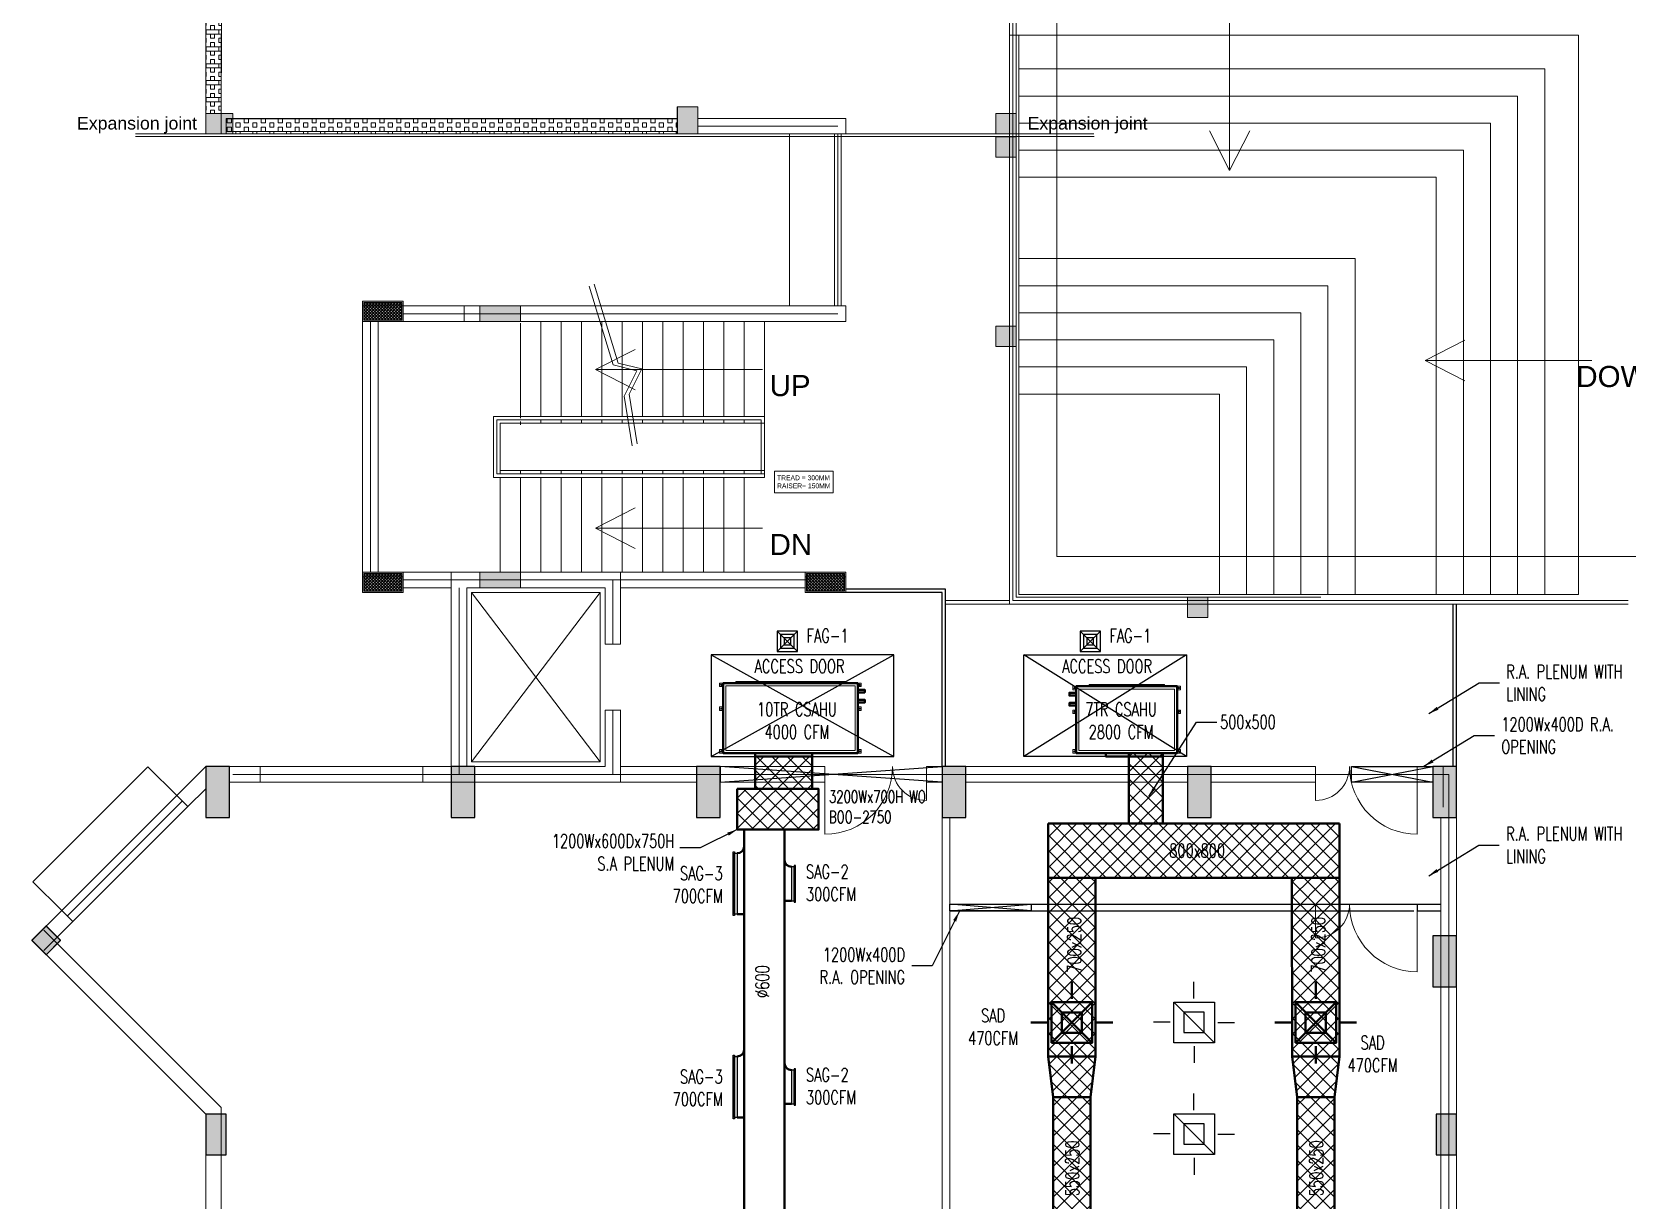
# Model space of a CAD drawing. Header units: millimetres. Extents: x -73373 to 66860, y 1067 to 86496.
# Drawn here: x -67885 to -44344, y 15842 to 33089 of the extents above; entities that cross this region are included whole.
import ezdxf
from ezdxf.enums import TextEntityAlignment as Align

# ---------------------------------------------------------------- set-up
doc = ezdxf.new("R2010")
doc.units = ezdxf.units.MM
doc.header["$LTSCALE"] = 500
for name, pattern in [('1', [0]), ('DASHED', [19.05, 12.7, -6.35]), ('HIDDEN', [9.525, 6.35, -3.175]), ('HIDDEN2', [4.7625, 3.175, -1.5875])]:
    doc.linetypes.add(name, pattern=pattern)
doc.layers.get('0').update_dxf_attribs({"lineweight": 18})
for name, color, linetype, lineweight, true_color in [('101.VL-AC-SA', 7, 'Continuous', 40, 0x7f9fff), ('102.VL-AC-SA_TXT', 7, 'Continuous', 20, 0x0099cc), ('601.VL-MEP-EQPT', 5, 'Continuous', 40, 0x0000ff), ('702.VL-RCP-AP', 1, 'Continuous', 25, 0xff0000), ('704.VL-RCP-RAT', 7, 'Continuous', 25, 0x0066cc), ('705.VL-RCP-SAT', 7, 'HIDDEN2', 25, 0x7fbfff), ('801.VL-BW-ACOSTIC', 7, 'Continuous', 13, 0x992600), ('COLUMN', 7, 'Continuous', 13, 0x848484), ('ESElevation', 7, 'Continuous', 13, 0x848484), ('FURNIT', 7, 'Continuous', 13, 0x848484), ('New structures', 3, 'Continuous', 25, 0x00ff00), ('STRUCTURES', 7, 'Continuous', 13, 0x848484), ('wall', 7, 'Continuous', 13, 0x848484), ('window', 7, 'Continuous', 13, 0x848484), ('window 2', 7, '1', 13, 0x848484)]:
    doc.layers.add(name, color=color, linetype=linetype, lineweight=lineweight, true_color=true_color)
doc.layers.add('cvl', color=7, linetype='Continuous')
doc.styles.add('QCADDimTextStyle', font='txt')
doc.styles.add('textstyle133', font='romans', dxfattribs={"width": 0.7})
doc.styles.add('textstyle134', font='RomanS', dxfattribs={"width": 0.7})
doc.styles.add('textstyle135', font='RomanS', dxfattribs={"width": 0.7})
doc.styles.add('textstyle137', font='RomanS', dxfattribs={"width": 0.7})
doc.styles.add('textstyle138', font='RomanS', dxfattribs={"width": 0.7})
doc.styles.add('textstyle140', font='RomanS', dxfattribs={"width": 0.7})
doc.styles.add('textstyle141', font='RomanS', dxfattribs={"width": 0.7})
doc.styles.add('textstyle142', font='romans', dxfattribs={"width": 0.7})
doc.styles.add('textstyle143', font='romans', dxfattribs={"width": 0.7})
doc.styles.add('textstyle146', font='RomanS', dxfattribs={"width": 0.7})
doc.styles.add('textstyle151', font='RomanS', dxfattribs={"width": 0.7})
doc.styles.add('textstyle152', font='romans', dxfattribs={"width": 0.7})
doc.styles.add('textstyle153', font='romans', dxfattribs={"width": 0.7})
doc.styles.add('textstyle176', font='')
doc.styles.add('textstyle203', font='')
doc.styles.add('textstyle204', font='')
doc.styles.add('textstyle210', font='')
doc.styles.add('textstyle211', font='')
doc.styles.add('textstyle213', font='')
doc.styles.add('textstyle248', font='romans', dxfattribs={"width": 0.7})
doc.styles.add('textstyle249', font='romans', dxfattribs={"width": 0.7})
doc.styles.add('textstyle250', font='romans', dxfattribs={"width": 0.7})
doc.styles.add('textstyle251', font='romans', dxfattribs={"width": 0.7})
doc.styles.add('textstyle252', font='romans', dxfattribs={"width": 0.7})
doc.styles.add('textstyle253', font='romans', dxfattribs={"width": 0.7})
doc.styles.add('textstyle292', font='romans', dxfattribs={"width": 0.7})
doc.styles.add('textstyle293', font='RomanS', dxfattribs={"width": 0.7})
doc.styles.add('textstyle294', font='RomanS', dxfattribs={"width": 0.7})
doc.styles.add('textstyle295', font='RomanS', dxfattribs={"width": 0.7})
doc.styles.add('textstyle296', font='RomanS', dxfattribs={"width": 0.7})
doc.styles.add('textstyle308', font='romans', dxfattribs={"width": 0.7})
doc.styles.get('textstyle176').set_extended_font_data('Swis721 BT')
doc.styles.get('textstyle203').set_extended_font_data('Swis721 BT')
doc.styles.get('textstyle204').set_extended_font_data('Swis721 BT')
doc.styles.get('textstyle210').set_extended_font_data('Swis721 BT')
doc.styles.get('textstyle211').set_extended_font_data('Swis721 BT')
doc.styles.get('textstyle213').set_extended_font_data('Swis721 BT')
doc.dimstyles.new('QCADDimStyle', dxfattribs={"dimtxt": 200, "dimasz": 150, "dimexe": 50, "dimexo": 150, "dimgap": 40, "dimtad": 1, "dimtoh": 1, "dimdec": 4, "dimzin": 0, "dimdsep": 46, "dimtxsty": 'QCADDimTextStyle', "dimcen": 0.09, "dimadec": 0, "dimazin": 0, "dimtfac": 1, "dimtdec": 4, "dimtofl": 0, "dimtmove": 0, "dimatfit": 3, "dimfxl": 1, "dimtolj": 1, "dimtzin": 0, "dimarcsym": 0})

# ---------------------------------------------------------------- blocks, each defined once
blk = doc.blocks.new('A$C0D7B1491')
at = {"layer": 'wall', "linetype": 'Continuous'}
blk.add_hatch(color=256, dxfattribs=at).paths.add_polyline_path([(300, 600), (0, 600), (0, 0), (300, 0)], flags=0)
at = {"linetype": 'Continuous'}
blk.add_lwpolyline([(300, 600), (300, 0), (0, 0), (0, 600), (300, 600)], dxfattribs=at)
at = {"layer": 'COLUMN', "linetype": 'Continuous', "lineweight": 25}
blk.add_lwpolyline([(300, 600), (0, 600), (0, 0), (300, 0)], close=True, dxfattribs=at)
at = {"layer": 'COLUMN', "linetype": 'Continuous', "lineweight": 20}
blk.add_lwpolyline([(300, 600), (0, 600), (0, 0), (300, 0)], close=True, dxfattribs=at)
blk = doc.blocks.new('A$C40F33A93')
at = {"linetype": 'Continuous', "true_color": 0x359cb1}
blk.add_hatch(color=135, dxfattribs=at).paths.add_polyline_path([(0, 300), (300, 300), (300, 0), (0, 0)], flags=0)
at = {"color": 135, "linetype": 'Continuous', "true_color": 0x359cb1}
blk.add_lwpolyline([(0, 300), (300, 300), (300, 0), (0, 0)], close=True, dxfattribs=at)
at = {"layer": 'COLUMN', "color": 135, "linetype": 'Continuous', "true_color": 0x359cb1}
blk.add_lwpolyline([(300, 0), (0, 0), (0, 300), (300, 300)], close=True, dxfattribs=at)
at = {"layer": 'wall', "color": 135, "linetype": 'Continuous', "true_color": 0x359cb1}
blk.add_line((40, 0), (100, 0), dxfattribs=at)
blk.add_line((40, 0), (100, 0), dxfattribs=at)
blk = doc.blocks.new('SAD12')
for p, q in [((150, 150), (-150, -150)), ((-150, 150), (150, -150))]:
    blk.add_line(p, q)
blk.add_lwpolyline([(-150, -150), (150, -150), (150, 150), (-150, 150)], close=True)
at = {"color": 5, "true_color": 0x0000ff}
for points in [[(-100, -100), (100, -100), (100, 100), (-100, 100)], [(-50, -50), (50, -50), (50, 50), (-50, 50)]]:
    blk.add_lwpolyline(points, close=True, dxfattribs=at)
blk = doc.blocks.new('7TR AHU')
at = {"lineweight": 9}
for points in [[(0, 0), (0, -50), (-50, -50), (-50, 0)], [(1491, 0), (1491, -50), (1541, -50), (1541, 0)], [(0, -350), (0, -400), (-50, -400), (-50, -350)], [(1491, -350), (1491, -400), (1541, -400), (1541, -350)], [(0, -935), (0, -985), (-50, -985), (-50, -935)], [(1491, -935), (1491, -985), (1541, -985), (1541, -935)]]:
    blk.add_lwpolyline(points, close=True, dxfattribs=at)
for points in [[(0, 0), (0, -985), (1491, -985), (1491, 0)], [(0, -96), (0, -136), (-100, -136), (-100, -96)], [(0, -244), (0, -284), (-100, -284), (-100, -244)], [(1276, -985), (1276, -1035), (436, -1035), (436, -985)]]:
    blk.add_lwpolyline(points, close=True)
at = {"color": 253, "lineweight": 5, "true_color": 0xadadad}
blk.add_lwpolyline([(190, 25), (190, 0), (1301, 0), (1301, 25)], close=True, dxfattribs=at)
at = {"lineweight": 5}
blk.add_lwpolyline([(40, -40), (40, -945), (1451, -945), (1451, -40)], close=True, dxfattribs=at)
at = {"lineweight": 9}
for centre in [(-25, -25), (1516, -25), (-25, -375), (1516, -375), (-25, -960), (1516, -960)]:
    blk.add_circle(centre, 9.49, dxfattribs=at)
blk = doc.blocks.new('A$C7364536D')
at = {"linetype": 'Continuous'}
blk.add_hatch(color=256, dxfattribs=at).paths.add_polyline_path([(750, 0), (750, 350), (0, 350), (0, 0)], flags=0)
at = {"layer": 'COLUMN', "linetype": 'Continuous', "lineweight": 25}
blk.add_lwpolyline([(750, 0), (750, 350), (0, 350), (0, 0)], close=True, dxfattribs=at)
blk = doc.blocks.new('A$C5C7C5DD7')
at = {"layer": 'COLUMN', "linetype": 'Continuous'}
blk.add_hatch(color=256, dxfattribs=at).paths.add_polyline_path([(0, 301), (400, 301), (400, 0), (0, 0)], flags=0)
for p, q in [((400, 300), (0, 301)), ((0, 301), (0, 0)), ((400, 300), (0, 300)), ((400, 300), (0, 300)), ((0, 300), (400, 300)), ((400, 0), (400, 300)), ((0, 0), (400, 0)), ((0, 0), (400, 0)), ((400, 0), (0, 0)), ((0, 0), (400, 0))]:
    blk.add_line(p, q, dxfattribs=at)
blk.add_lwpolyline([(0, 301), (400, 301), (400, 0), (0, 0)], close=True, dxfattribs=at)
at = {"layer": 'wall', "linetype": 'Continuous'}
blk.add_line((0, 0), (400, 0), dxfattribs=at)
blk = doc.blocks.new('10TR AHU')
at = {"lineweight": 9}
for points in [[(0, -50), (0, 0), (-50, 0), (-50, -50)], [(1991, -50), (1991, 0), (2041, 0), (2041, -50)], [(0, -680), (0, -630), (-50, -630), (-50, -680)], [(1991, -680), (1991, -630), (2041, -630), (2041, -680)], [(0, -1030), (0, -980), (-50, -980), (-50, -1030)], [(1991, -1030), (1991, -980), (2041, -980), (2041, -1030)]]:
    blk.add_lwpolyline(points, close=True, dxfattribs=at)
for points in [[(1991, -1030), (1991, 0), (0, 0), (0, -1030)], [(475, 0), (475, 50), (1315, 50), (1315, 0)], [(1991, -786), (1991, -746), (2091, -746), (2091, -786)], [(1991, -934), (1991, -894), (2091, -894), (2091, -934)]]:
    blk.add_lwpolyline(points, close=True)
at = {"lineweight": 5}
blk.add_lwpolyline([(1951, -990), (1951, -40), (40, -40), (40, -990)], close=True, dxfattribs=at)
at = {"color": 253, "lineweight": 5, "true_color": 0xadadad}
blk.add_lwpolyline([(1801, -1055), (1801, -1030), (190, -1030), (190, -1055)], close=True, dxfattribs=at)
at = {"lineweight": 9}
for centre in [(-25, -25), (2016, -25), (-25, -655), (2016, -655), (-25, -1005), (2016, -1005)]:
    blk.add_circle(centre, 9.49, dxfattribs=at)
blk = doc.blocks.new('DIFFUSER SUPPLY')
at = {"layer": '101.VL-AC-SA', "ltscale": 0.1}
for p, q in [((0.3, 0.3), (-0.3, -0.3)), ((-0.3, 0.3), (0.3, -0.3))]:
    blk.add_line(p, q, dxfattribs=at)
at = {"layer": '101.VL-AC-SA'}
for p, q in [((0.15, 0.15), (-0.15, 0.15)), ((-0.15, 0.15), (-0.15, -0.15)), ((0.15, -0.15), (0.15, 0.15)), ((-0.15, -0.15), (0.15, -0.15))]:
    blk.add_line(p, q, dxfattribs=at)
at = {"layer": '101.VL-AC-SA', "ltscale": 0.1}
blk.add_lwpolyline([(-0.3, -0.3), (-0.3, 0.3), (0.3, 0.3), (0.3, -0.3)], close=True, dxfattribs=at)
at = {"layer": '101.VL-AC-SA', "has_arrowhead": 0}
for points in [[(0, 0.603), (0, 0.349)], [(0.603, 0), (0.349, 0)], [(-0.603, 0), (-0.349, 0)], [(0, -0.603), (0, -0.349)]]:
    blk.add_leader(points, dimstyle='QCADDimStyle', dxfattribs=at)
blk = doc.blocks.new('DIFFUSER RETURN')
at = {"layer": '702.VL-RCP-AP'}
for p, q in [((-0.3, 0.3), (0.3, -0.3)), ((0.15, 0.15), (-0.15, 0.15)), ((-0.15, 0.15), (-0.15, -0.15)), ((0.15, -0.15), (0.15, 0.15)), ((-0.15, -0.15), (0.15, -0.15))]:
    blk.add_line(p, q, dxfattribs=at)
at = {"layer": '702.VL-RCP-AP', "ltscale": 0.1}
blk.add_lwpolyline([(-0.3, -0.3), (-0.3, 0.3), (0.3, 0.3), (0.3, -0.3)], close=True, dxfattribs=at)
at = {"layer": '702.VL-RCP-AP', "has_arrowhead": 0}
for points in [[(-0.003, 0.352), (-0.003, 0.6)], [(-0.352, 0.003), (-0.6, 0.003)], [(0.352, -0.003), (0.6, -0.003)], [(0.003, -0.352), (0.003, -0.6)]]:
    blk.add_leader(points, dimstyle='QCADDimStyle', dxfattribs=at)

msp = doc.modelspace()

# ---------------------------------------------------------------- hatches: boundary and pattern name
at = {"layer": '801.VL-BW-ACOSTIC'}
h = msp.add_hatch(dxfattribs=at)
h.set_pattern_fill('ANSI37', color=256, scale=50, style=0, pattern_type=0)
h.paths.add_polyline_path([(-57211, 22392), (-56371, 22392), (-56371, 21912), (-57211, 21912)], flags=0)
h.paths.add_polyline_path([(-57476, 21912), (-56276, 21912), (-56276, 21312), (-57476, 21312)], flags=0)
h = msp.add_hatch(dxfattribs=at)
h.set_pattern_fill('ANSI37', color=256, scale=50, style=0, pattern_type=0)
h.paths.add_polyline_path([(-51697, 22442), (-51697, 21400), (-51197, 21400), (-51197, 22442)], flags=0)
h = msp.add_hatch(dxfattribs=at)
h.set_pattern_fill('ANSI37', color=256, scale=50, style=0, pattern_type=0)
h.paths.add_polyline_path([(-52889, 21400), (-52889, 20600), (-48589, 20600), (-48589, 21400)], flags=0)
h = msp.add_hatch(dxfattribs=at)
h.set_pattern_fill('ANSI37', color=256, scale=50, style=0, pattern_type=0)
h.paths.add_polyline_path([(-52887, 17962), (-52889, 20600), (-52189, 20600), (-52188, 17962), (-52262, 17362), (-52812, 17362)], flags=0)
h = msp.add_hatch(dxfattribs=at)
h.set_pattern_fill('ANSI37', color=256, scale=50, style=0, pattern_type=0)
h.paths.add_polyline_path([(-49288, 17962), (-49289, 20600), (-48589, 20600), (-48588, 17962), (-48662, 17362), (-49212, 17362)], flags=0)
h = msp.add_hatch(dxfattribs=at)
h.set_pattern_fill('ANSI37', color=256, scale=50, style=0, pattern_type=0)
h.paths.add_polyline_path([(-52709, 11362), (-52359, 11362), (-52361, 13862), (-52261, 14662), (-52262, 17362), (-52812, 17362), (-52811, 14662), (-52711, 13862)], flags=0)
h = msp.add_hatch(dxfattribs=at)
h.set_pattern_fill('ANSI37', color=256, scale=50, style=0, pattern_type=0)
h.paths.add_polyline_path([(-49110, 11362), (-48760, 11362), (-48761, 13862), (-48661, 14662), (-48662, 17362), (-49212, 17362), (-49211, 14662), (-49111, 13862)], flags=0)
at = {"layer": 'ESElevation', "linetype": 'Continuous', "lineweight": 13}
msp.add_hatch(color=256, dxfattribs=at).paths.add_polyline_path([(-67885, 19677), (-67673, 19889), (-67461, 19677), (-67673, 19464)], flags=0)
at = {"layer": 'STRUCTURES', "linetype": 'Continuous', "lineweight": 13}
for points in [[(-63005, 29112), (-63005, 28812), (-62405, 28812), (-62405, 29112)], [(-61275, 29042), (-61275, 28812), (-60675, 28812), (-60675, 29042)], [(-63005, 25112), (-63005, 24812), (-62405, 24812), (-62405, 25112)], [(-61275, 25112), (-61275, 24882), (-60675, 24882), (-60675, 25112)], [(-56475, 25112), (-56475, 24812), (-55875, 24812), (-55875, 25112)]]:
    msp.add_hatch(color=256, dxfattribs=at).paths.add_polyline_path(points, flags=0)
h = msp.add_hatch(dxfattribs=at)
h.set_pattern_fill('ANSI37', color=256, scale=250, angle=180, style=0, pattern_type=0)
h.set_pattern_definition([(225, (1352073.878, -354313.046), (22.0970869, -22.0970869), []), (315, (1352073.878, -354313.046), (22.0970869, 22.0970869), [])])
h.paths.add_polyline_path([(-62985, 29092), (-62985, 28832), (-62425, 28832), (-62425, 29092)], flags=0)
h = msp.add_hatch(dxfattribs=at)
h.set_pattern_fill('ANSI37', color=256, scale=250, angle=180, style=0, pattern_type=0)
h.set_pattern_definition([(225, (1352073.878, -358313.042), (22.0970869, -22.0970869), []), (315, (1352073.878, -358313.042), (22.0970869, 22.0970869), [])])
h.paths.add_polyline_path([(-62985, 25092), (-62985, 24832), (-62425, 24832), (-62425, 25092)], flags=0)
h = msp.add_hatch(dxfattribs=at)
h.set_pattern_fill('ANSI37', color=256, scale=250, angle=180, style=0, pattern_type=0)
h.set_pattern_definition([(225, (1358603.876, -358313.042), (22.0970869, -22.0970869), []), (315, (1358603.876, -358313.042), (22.0970869, 22.0970869), [])])
h.paths.add_polyline_path([(-56455, 25092), (-56455, 24832), (-55895, 24832), (-55895, 25092)], flags=0)
h = msp.add_hatch(dxfattribs=at)
h.set_pattern_fill('ANSI37', color=256, scale=250, angle=180, style=0, pattern_type=0)
h.set_pattern_definition([(225, (1358603.878, -358313.042), (22.0970869, -22.0970869), []), (315, (1358603.878, -358313.042), (22.0970869, 22.0970869), [])])
h.paths.add_polyline_path([(-56455, 25092), (-56455, 24832), (-55895, 24832), (-55895, 25092)], flags=0)
at = {"layer": 'window', "linetype": 'Continuous', "lineweight": 13}
h = msp.add_hatch(dxfattribs=at)
h.set_pattern_fill('BOX', color=256, scale=250, angle=270, style=0, pattern_type=0)
h.set_pattern_definition([(360, (-1428751.25, 594118.6), (1e-13, 250), []), (360, (-1428751.25, 594056.1), (1e-13, 250), []), (270, (-1428751.25, 594118.6), (250, -5e-14), [-62.5, 62.5]), (270, (-1428688.75, 594118.6), (250, -5e-14), [-62.5, 62.5]), (270, (-1428626.25, 594118.6), (250, -5e-14), [62.5, -62.5]), (270, (-1428563.75, 594118.6), (250, -5e-14), [62.5, -62.5]), (360, (-1428751.25, 593993.6), (1e-13, 250), [62.5, -62.5]), (360, (-1428751.25, 593931.1), (1e-13, 250), [62.5, -62.5])])
h.paths.add_polyline_path([(-65320, 33382), (-65090, 33382), (-65090, 31882), (-65320, 31882)], flags=0)
h.paths.add_polyline_path([(-65020, 31582), (-58360, 31582), (-58360, 31812), (-65020, 31812)], flags=0)
at = {"layer": 'window', "lineweight": 13}
for points in [[(-53360, 31882), (-53660, 31882), (-53660, 31582), (-53360, 31582)], [(-53360, 31541), (-53660, 31541), (-53660, 31241), (-53360, 31241)], [(-53360, 28742), (-53660, 28742), (-53660, 28442), (-53360, 28442)], [(-50532, 24742), (-50832, 24742), (-50832, 24442), (-50532, 24442)], [(-67673, 19889), (-67885, 19677), (-67673, 19465), (-67461, 19677)]]:
    msp.add_hatch(color=256, dxfattribs=at).paths.add_polyline_path(points, flags=0)

# ---------------------------------------------------------------- linework, layer by layer
at = {"lineweight": 13}
msp.add_line((-55875, 31812), (-55875, 31582), dxfattribs=at)
at = {"linetype": 'Continuous', "lineweight": 13}
for p, q in [((-56184, 22242), (-56184, 21242)), ((-54684, 22242), (-54684, 21742)), ((-48940, 22242), (-48940, 21742)), ((-47440, 22242), (-47440, 21242))]:
    msp.add_line(p, q, dxfattribs=at)
for centre, radius, start, end in [((-56184, 22242), 1000, 270, 0), ((-54684, 22242), 500, 180, 270), ((-48940, 22242), 500, 270, 0), ((-47440, 22242), 1000, 180, 270)]:
    msp.add_arc(centre, radius, start, end, dxfattribs=at)
at = {"layer": '101.VL-AC-SA'}
for p, q in [((-57211, 21912), (-57211, 22392)), ((-56371, 21912), (-56371, 22392)), ((-51697, 22442), (-51697, 21400)), ((-51697, 22442), (-51197, 22442)), ((-51197, 22442), (-51197, 21400)), ((-57376, 21312), (-57376, 10862)), ((-56776, 21312), (-56776, 10862)), ((-52889, 21400), (-48589, 21400)), ((-52889, 21400), (-52889, 20600)), ((-51697, 21400), (-51197, 21400)), ((-48589, 21400), (-48589, 20600)), ((-52887, 17962), (-52889, 20600)), ((-52889, 20600), (-48589, 20600)), ((-52889, 20600), (-52189, 20600)), ((-52188, 17962), (-52189, 20600)), ((-49288, 17962), (-49289, 20600)), ((-49289, 20600), (-48589, 20600)), ((-48588, 17962), (-48589, 20600)), ((-56676, 20262), (-56776, 20262)), ((-57476, 20062), (-57376, 20062)), ((-52888, 17962), (-52188, 17962)), ((-52887, 17962), (-52812, 17362)), ((-52188, 17962), (-52262, 17362)), ((-49288, 17962), (-48588, 17962)), ((-49288, 17962), (-49212, 17362)), ((-48588, 17962), (-48662, 17362)), ((-56676, 17262), (-56776, 17262)), ((-52812, 17362), (-52262, 17362)), ((-52811, 14662), (-52812, 17362)), ((-52261, 14662), (-52262, 17362)), ((-49212, 17362), (-48662, 17362)), ((-49211, 14662), (-49212, 17362)), ((-48661, 14662), (-48662, 17362)), ((-57476, 17062), (-57376, 17062))]:
    msp.add_line(p, q, dxfattribs=at)
msp.add_lwpolyline([(-57476, 21912), (-56276, 21912), (-56276, 21312), (-57476, 21312)], close=True, dxfattribs=at)
for centre, start, end in [((-57476, 21062), 270, 0), ((-56676, 20862), 180, 270), ((-57476, 18062), 270, 0), ((-56676, 17862), 180, 270)]:
    msp.add_arc(centre, 100, start, end, dxfattribs=at)
at = {"layer": '702.VL-RCP-AP'}
for p, q in [((-54404, 24642), (-54404, 24642)), ((-57863, 22392), (-55163, 23892)), ((-57863, 23892), (-55163, 22392)), ((-50845, 22392), (-53245, 23892)), ((-50845, 23892), (-53245, 22392)), ((-48410, 22012), (-48410, 22242)), ((-48410, 22242), (-47210, 22242)), ((-48410, 22242), (-47210, 22012)), ((-48410, 22012), (-47210, 22242)), ((-47210, 22242), (-47210, 22012)), ((-47210, 22242), (-47210, 22012)), ((-47210, 22012), (-48410, 22012)), ((-54338, 20212), (-53138, 20212)), ((-54338, 20112), (-54338, 20212)), ((-54338, 20112), (-53138, 20212)), ((-53138, 20112), (-54338, 20212)), ((-53138, 20112), (-54338, 20112)), ((-53138, 20212), (-53138, 20112))]:
    msp.add_line(p, q, dxfattribs=at)
for points in [[(-57863, 22392), (-55163, 22392), (-55163, 23892), (-57863, 23892)], [(-50845, 22392), (-53245, 22392), (-53245, 23892), (-50845, 23892)]]:
    msp.add_lwpolyline(points, close=True, dxfattribs=at)
at = {"layer": '705.VL-RCP-SAT'}
for points in [[(-57516, 20042), (-57536, 20042), (-57536, 20982), (-57516, 20982)], [(-57476, 20062), (-57516, 20062), (-57516, 20962), (-57476, 20962)], [(-56676, 20262), (-56636, 20262), (-56636, 20762), (-56676, 20762)], [(-56636, 20242), (-56616, 20242), (-56616, 20782), (-56636, 20782)], [(-57516, 17042), (-57536, 17042), (-57536, 17982), (-57516, 17982)], [(-57476, 17062), (-57516, 17062), (-57516, 17962), (-57476, 17962)], [(-56676, 17262), (-56636, 17262), (-56636, 17762), (-56676, 17762)], [(-56636, 17242), (-56616, 17242), (-56616, 17782), (-56636, 17782)]]:
    msp.add_lwpolyline(points, close=True, dxfattribs=at)
at = {"layer": 'cvl'}
for points in [[(-54404, 22242), (-54404, 24862), (-55875, 24862)], [(-54454, 22242), (-54454, 24812), (-55875, 24812)]]:
    msp.add_lwpolyline(points, dxfattribs=at)
at = {"layer": 'cvl', "linetype": 'DASHED'}
msp.add_lwpolyline([(-57726, 22242), (-57726, 22012), (-54454, 22242), (-54454, 22012)], close=True, dxfattribs=at)
at = {"layer": 'FURNIT', "linetype": 'Continuous', "lineweight": 13}
msp.add_line((-61505, 28812), (-61505, 29042), dxfattribs=at)
msp.add_lwpolyline([(-53318, 33041), (-53318, 24782), (-45059, 24782)], dxfattribs=at)
at = {"layer": 'New structures'}
for p, q in [((-46910, 22242), (-46910, 24641)), ((-46860, 22242), (-46860, 24641)), ((-54338, 20212), (-47440, 20212)), ((-54338, 20112), (-47490, 20112)), ((-47440, 20212), (-47440, 20112)), ((-47440, 20212), (-47090, 20212)), ((-47440, 20112), (-47090, 20112))]:
    msp.add_line(p, q, dxfattribs=at)
at = {"layer": 'New structures', "linetype": 'Continuous', "lineweight": 13}
for p, q in [((-48940, 20212), (-48940, 19712)), ((-47440, 20212), (-47440, 19212))]:
    msp.add_line(p, q, dxfattribs=at)
for centre, radius, start, end in [((-48940, 20212), 500, 270, 0), ((-47440, 20212), 1000, 180, 270)]:
    msp.add_arc(centre, radius, start, end, dxfattribs=at)
at = {"layer": 'STRUCTURES', "linetype": 'Continuous', "lineweight": 13}
for p, q in [((-66355, 31582), (-52211, 31582)), ((-66355, 31542), (-52208, 31542))]:
    msp.add_line(p, q, dxfattribs=at)
for points in [[(-63005, 29112), (-62405, 29112), (-62405, 28812), (-63005, 28812), (-63005, 29112)], [(-63005, 29042), (-62405, 29042), (-62405, 28812), (-63005, 28812), (-63005, 29042)], [(-61275, 29042), (-60675, 29042), (-60675, 28812), (-61275, 28812), (-61275, 29042)], [(-63005, 25112), (-62405, 25112), (-62405, 24812), (-63005, 24812), (-63005, 25112)], [(-63005, 25042), (-62405, 25042), (-62405, 24812), (-63005, 24812), (-63005, 25042)], [(-61275, 25112), (-60675, 25112), (-60675, 24882), (-61275, 24882), (-61275, 25112)], [(-56475, 25112), (-55875, 25112), (-55875, 24812), (-56475, 24812), (-56475, 25112)], [(-56475, 25112), (-55875, 25112), (-55875, 24812), (-56475, 24812), (-56475, 25112)], [(-56475, 25042), (-55875, 25042), (-55875, 24812), (-56475, 24812), (-56475, 25042)]]:
    msp.add_lwpolyline(points, dxfattribs=at)
for points in [[(-63005, 29112), (-63005, 28812), (-62405, 28812), (-62405, 29112)], [(-63005, 29112), (-63005, 28812), (-62405, 28812), (-62405, 29112)], [(-62985, 29092), (-62985, 28832), (-62425, 28832), (-62425, 29092)], [(-61275, 29042), (-61275, 28812), (-60675, 28812), (-60675, 29042)], [(-63005, 25112), (-63005, 24812), (-62405, 24812), (-62405, 25112)], [(-63005, 25112), (-63005, 24812), (-62405, 24812), (-62405, 25112)], [(-62985, 25092), (-62985, 24832), (-62425, 24832), (-62425, 25092)], [(-61275, 25112), (-61275, 24882), (-60675, 24882), (-60675, 25112)], [(-56475, 25112), (-56475, 24812), (-55875, 24812), (-55875, 25112)], [(-56475, 25112), (-56475, 24812), (-55875, 24812), (-55875, 25112)], [(-56475, 25112), (-56475, 24812), (-55875, 24812), (-55875, 25112)], [(-56455, 25092), (-56455, 24832), (-55895, 24832), (-55895, 25092)], [(-56455, 25092), (-56455, 24832), (-55895, 24832), (-55895, 25092)]]:
    msp.add_lwpolyline(points, close=True, dxfattribs=at)
at = {"layer": 'wall', "linetype": 'Continuous', "lineweight": 13}
for p, q in [((-65320, 31891), (-65320, 37327)), ((-53409, 33041), (-53409, 37027)), ((-53459, 33041), (-53459, 36957)), ((-50209, 33503), (-50209, 31042)), ((-65320, 31582), (-65320, 33042)), ((-65090, 33042), (-65090, 31882)), ((-53459, 33041), (-45559, 33042)), ((-53459, 26662), (-53459, 33041)), ((-53409, 26662), (-53409, 33041)), ((-53360, 33041), (-53359, 33041)), ((-53319, 27742), (-53320, 33041)), ((-45559, 33042), (-45059, 33042)), ((-45059, 33042), (-45059, 24782)), ((-58060, 31812), (-55875, 31812)), ((-58360, 31582), (-65320, 31582)), ((-58360, 31582), (-65320, 31582)), ((-58059, 31582), (-55875, 31582)), ((-56040, 29042), (-56040, 31582)), ((-55990, 29042), (-55990, 31582)), ((-55940, 29042), (-55940, 31582)), ((-50209, 31042), (-50508, 31628)), ((-50209, 31042), (-49911, 31628)), ((-63005, 29042), (-63005, 25112)), ((-55875, 29042), (-61505, 29042)), ((-55875, 29042), (-55875, 28812)), ((-62775, 25112), (-62775, 28812)), ((-61505, 28812), (-55875, 28812)), ((-47326, 28237), (-46739, 28535)), ((-53459, 24642), (-53459, 28442)), ((-53409, 24692), (-53409, 28442)), ((-57105, 28103), (-59567, 28103)), ((-59567, 28103), (-58980, 27805)), ((-44865, 28237), (-47326, 28237)), ((-47326, 28237), (-46739, 27939)), ((-53319, 27742), (-53259, 27742)), ((-60975, 27312), (-57375, 27312, 0)), ((-60975, 27312), (-57125, 27312, 0)), ((-60675, 27337), (-60675, 27287)), ((-57125, 26562), (-57125, 27362, 0)), ((-57075, 26512), (-57075, 27414)), ((-60975, 26612), (-57125, 26612, 0)), ((-60975, 26612), (-57125, 26612)), ((-60975, 26612), (-60975, 26562)), ((-57125, 26612, 0), (-59176, 26612, 0)), ((-57105, 25761), (-59567, 25761)), ((-59567, 25761), (-58980, 25463)), ((-63005, 25462), (-63005, 25112)), ((-62775, 25112), (-62775, 25462)), ((-63005, 25112), (-63005, 24882)), ((-55875, 25112), (-62775, 25112)), ((-57675, 25112), (-61505, 25112)), ((-59197, 25094), (-59197, 25112)), ((-62405, 24882), (-61697, 24882)), ((-61467, 24882), (-59427, 24882)), ((-59497, 24812), (-61397, 22312)), ((-61397, 24812), (-59497, 22312)), ((-59197, 24882), (-56475, 24882)), ((-47159, 24782), (-47159, 24842)), ((-50832, 24642), (-53459, 24642)), ((-50832, 24692), (-53409, 24692)), ((-44330, 24692), (-51440, 24692)), ((-44330, 24642), (-51440, 24642)), ((-65748, 21814), (-65320, 22242)), ((-65320, 22242), (-64920, 22242)), ((-65320, 21916), (-65320, 22242)), ((-65320, 22242), (-65320, 22092)), ((-64920, 22242), (-64514, 22242)), ((-64514, 22242), (-64514, 22012)), ((-62114, 22242), (-62114, 22012)), ((-62114, 22242), (-61698, 22242)), ((-62114, 22242), (-62114, 22012)), ((-62114, 22242), (-61698, 22242)), ((-59197, 22242), (-58076, 22242)), ((-58502, 22242), (-58076, 22242)), ((-54454, 22242), (-54684, 22242)), ((-54104, 22242), (-51278, 22242)), ((-51278, 22242), (-50832, 22242)), ((-50482, 22242), (-48940, 22242)), ((-48940, 22242), (-48940, 22012)), ((-47440, 22242), (-46860, 22242)), ((-47440, 21642), (-47440, 22242)), ((-47060, 22242), (-47060, 21642)), ((-46860, 22242), (-46860, 21642)), ((-65585, 21651), (-65320, 21916)), ((-64970, 22012), (-64514, 22012)), ((-62114, 22012), (-61698, 22012)), ((-62114, 22012), (-61698, 22012)), ((-59197, 22012), (-58076, 22012)), ((-58502, 22012), (-58076, 22012)), ((-54454, 22012), (-54684, 22012)), ((-54104, 22012), (-51278, 22012)), ((-51278, 22012), (-50832, 22012)), ((-50482, 22012), (-48940, 22012)), ((-65585, 21651), (-65748, 21814)), ((-54449, 10532), (-54454, 21492)), ((-54334, 10532), (-54339, 21492)), ((-67885, 19677), (-67445, 20117)), ((-67282, 19954), (-67445, 20117)), ((-67710, 19527), (-67282, 19954))]:
    msp.add_line(p, q, dxfattribs=at)
at = {"layer": 'wall', "linetype": 'HIDDEN', "lineweight": 13, "ltscale": 1250}
for p, q in [((-55990, 31697), (-58060, 31698)), ((-62890, 28812), (-62890, 25112)), ((-55990, 28927), (-61505, 28927)), ((-62890, 25462), (-62890, 25112)), ((-62405, 24997), (-56388, 24997))]:
    msp.add_line(p, q, dxfattribs=at)
at = {"layer": 'wall', "linetype": 'DASHED', "lineweight": 13, "ltscale": 50}
msp.add_line((-56705, 29042), (-56705, 31582), dxfattribs=at)
at = {"layer": 'wall', "linetype": 'HIDDEN', "lineweight": 13, "ltscale": 700}
for p, q in [((-60375, 27412), (-60375, 28812)), ((-60375, 28812), (-60375, 27412)), ((-59567, 28103), (-58980, 28402)), ((-60375, 27362), (-60375, 27312)), ((-60675, 26562), (-60675, 26612)), ((-60375, 26562), (-60375, 26612)), ((-59567, 25761), (-58980, 26060))]:
    msp.add_line(p, q, dxfattribs=at)
at = {"layer": 'wall'}
for p, q in [((-53459, 24692), (-54404, 24692)), ((-53459, 24642), (-54404, 24642)), ((-48940, 20212), (-48940, 20112))]:
    msp.add_line(p, q, dxfattribs=at)
at = {"layer": 'wall', "linetype": 'Continuous', "lineweight": 13}
for points in [[(-53361, 33041), (-53361, 42482), (-50980, 42482)], [(-65320, 33382), (-65320, 31582), (-58360, 31582)], [(-65320, 33382), (-65320, 31582), (-58360, 31582)], [(-48865, 24742), (-53361, 24742), (-53361, 33041)], [(-53320, 32542), (-45559, 32542), (-45559, 24782)], [(-53320, 32142), (-45959, 32142), (-45959, 24782)], [(-53320, 31742), (-46359, 31742), (-46359, 24782)], [(-53320, 31342), (-46759, 31342), (-46759, 24782)], [(-53320, 30942), (-47159, 30942), (-47159, 24782)], [(-53320, 29742), (-48359, 29742), (-48359, 24782)], [(-53320, 29342), (-48759, 29342), (-48759, 24782)], [(-59175, 27412), (-59175, 28812), (-59475, 28812)], [(-58875, 27412), (-58875, 28812), (-59175, 28812)], [(-58575, 27412), (-58575, 28812), (-58875, 28812), (-58875, 27412)], [(-58275, 27412), (-58275, 28812), (-58575, 28812), (-58575, 27412)], [(-57975, 27412), (-57975, 28812), (-58275, 28812), (-58275, 27412)], [(-57675, 27412), (-57675, 28812), (-57975, 28812), (-57975, 27412)], [(-57375, 27412), (-57375, 28812), (-57675, 28812), (-57675, 27412)], [(-57075, 28812), (-57075, 27412)], [(-53320, 28942), (-49159, 28942), (-49159, 24782)], [(-53320, 28542), (-49559, 28542), (-49559, 24782)], [(-53319, 28142), (-49959, 28142), (-49959, 24782)], [(-53319, 27742), (-50359, 27742), (-50359, 24782)], [(-59175, 27312), (-58875, 27312), (-58875, 27362)], [(-59175, 27362), (-59175, 27312)], [(-58875, 27312), (-58575, 27312), (-58575, 27362)], [(-58875, 27362), (-58875, 27312)], [(-58575, 27312), (-58275, 27312), (-58275, 27362)], [(-58575, 27362), (-58575, 27312)], [(-58275, 27312), (-57975, 27312), (-57975, 27362)], [(-58275, 27362), (-58275, 27312)], [(-57975, 27312), (-57675, 27312), (-57675, 27362)], [(-57975, 27362), (-57975, 27312)], [(-57675, 27312), (-57375, 27312), (-57375, 27362)], [(-57375, 27312), (-57075, 27312), (-57075, 27362)], [(-57125, 26612), (-57375, 26612), (-57375, 26562)], [(-57075, 26562), (-57075, 26612), (-57375, 26612), (-57375, 26562)], [(-57075, 26562), (-57075, 26612)], [(-61697, 22242), (-61697, 25112), (-59197, 25112), (-59197, 24047)], [(-59427, 23077), (-59427, 22242), (-61467, 22242), (-61467, 24882), (-59427, 24882), (-59427, 24047)], [(-59497, 22312), (-59497, 24812), (-61397, 24812), (-61397, 22312), (-59497, 22312)], [(-59427, 24047), (-59197, 24047)], [(-59197, 23077), (-59197, 22012), (-61697, 22012)], [(-59196, 23077), (-59426, 23077)], [(-57726, 22242), (-56184, 22242)], [(-56230, 22242), (-56184, 22242)], [(-47440, 22242), (-46860, 22242), (-46860, 9782), (-47440, 9782)], [(-57726, 22012), (-56184, 22012)], [(-47440, 22012), (-47210, 22012)], [(-47090, 21492), (-47090, 10532)], [(-64740, 10012), (-65090, 10012), (-65090, 17207), (-67710, 19827)], [(-64740, 9782), (-65320, 9782), (-65320, 17112), (-67885, 19677)]]:
    msp.add_lwpolyline(points, dxfattribs=at)
at = {"layer": 'wall', "linetype": 'DASHED', "lineweight": 13, "ltscale": 50}
msp.add_lwpolyline([(-43099, 41882), (-43099, 37482), (-36121, 37482), (-36121, 29175), (-29620, 29175), (-29620, 22841), (-39183, 22840), (-39183, 25342), (-52759, 25342), (-52759, 41882)], close=True, dxfattribs=at)
at = {"layer": 'wall', "linetype": 'Continuous', "lineweight": 13}
for points in [[(-65319, 33382), (-65089, 33382), (-65090, 31582), (-65320, 31582)], [(-65020, 31582), (-58360, 31582), (-58360, 31812), (-65020, 31812)], [(-67885, 19677), (-67673, 19889), (-67461, 19677), (-67673, 19464)], [(-67885, 19677), (-67673, 19889), (-67461, 19677), (-67673, 19464)]]:
    msp.add_lwpolyline(points, close=True, dxfattribs=at)
at = {"layer": 'wall', "linetype": 'HIDDEN', "lineweight": 13, "ltscale": 700}
for points in [[(-60675, 28787), (-60675, 27387)], [(-60075, 27412), (-60075, 28812), (-60375, 28812), (-60375, 27412)], [(-59775, 27412), (-59775, 28812), (-60075, 28812), (-60075, 27412)], [(-59475, 27412), (-59475, 28812), (-59775, 28812), (-59775, 27412)], [(-60375, 27312), (-60075, 27312), (-60075, 27362)], [(-60375, 27362), (-60375, 27312)], [(-60075, 27312), (-59775, 27312), (-59775, 27362)], [(-60075, 27362), (-60075, 27312)], [(-59775, 27312), (-59475, 27312), (-59475, 27362)], [(-59775, 27362), (-59775, 27312)], [(-59475, 27312), (-59175, 27312), (-59175, 27362)], [(-59475, 27362), (-59475, 27312)], [(-60075, 26562), (-60075, 26612), (-60375, 26612), (-60375, 26562)], [(-59775, 26562), (-59775, 26612), (-60075, 26612), (-60075, 26562)], [(-59475, 26562), (-59475, 26612), (-59775, 26612), (-59775, 26562)], [(-59175, 26562), (-59175, 26612), (-59475, 26612), (-59475, 26562)], [(-58875, 26562), (-58875, 26612), (-59175, 26612), (-59175, 26562)], [(-58575, 26562), (-58575, 26612), (-58875, 26612), (-58875, 26562)], [(-58275, 26562), (-58275, 26612), (-58575, 26612), (-58575, 26562)], [(-57975, 26562), (-57975, 26612), (-58275, 26612), (-58275, 26562)], [(-57675, 26562), (-57675, 26612), (-57975, 26612), (-57975, 26562)], [(-57375, 26562), (-57375, 26612), (-57675, 26612), (-57675, 26562)], [(-60975, 26512), (-60975, 25112)], [(-60675, 26512), (-60675, 25112)], [(-60375, 26512), (-60375, 25112)], [(-60075, 25112), (-60075, 26512)], [(-60075, 26512), (-60075, 25112)], [(-59775, 25112), (-59775, 26512)], [(-59775, 26512), (-59775, 25112)], [(-59475, 25112), (-59475, 26512)], [(-59475, 26512), (-59475, 25112)], [(-59175, 25112), (-59175, 26512)], [(-59175, 26512), (-59175, 25112)], [(-58875, 25112), (-58875, 26512)], [(-58875, 26512), (-58875, 25112)], [(-58575, 25112), (-58575, 26512)], [(-58575, 26512), (-58575, 25112)], [(-58275, 25112), (-58275, 26512)], [(-58275, 26512), (-58275, 25112)], [(-57975, 25112), (-57975, 26512)], [(-57975, 26512), (-57975, 25112)], [(-57675, 25112), (-57675, 26512)], [(-57675, 26512), (-57675, 25112)], [(-57375, 25112), (-57375, 26512)], [(-57375, 26512), (-57375, 25112)], [(-57375, 26512), (-57375, 25112)]]:
    msp.add_lwpolyline(points, dxfattribs=at)
at = {"layer": 'wall', "linetype": 'Continuous', "lineweight": 13, "elevation": 0}
for points in [[(-57075, 27412), (-61075, 27412), (-61075, 26512), (-57075, 26512)], [(-57125, 27362), (-61025, 27362), (-61025, 26562), (-57075, 26562)], [(-57125, 27312), (-60975, 27312), (-60975, 26612), (-57125, 26612)]]:
    msp.add_lwpolyline(points, dxfattribs=at)
msp.add_lwpolyline([(-56059, 26605), (-56927, 26605), (-56927, 26282), (-56059, 26282)], close=True, dxfattribs=at)
at = {"layer": 'wall', "linetype": 'HIDDEN', "lineweight": 13, "ltscale": 1250}
for points in [[(-61697, 24997), (-59312, 24997), (-59312, 24047)], [(-61348, 22127), (-61582, 22127), (-61582, 24882)], [(-59312, 23077), (-59312, 22127)], [(-64920, 22127), (-46975, 22127), (-46975, 9897), (-64740, 9897)]]:
    msp.add_lwpolyline(points, dxfattribs=at)
at = {"layer": 'wall', "linetype": 'DASHED', "lineweight": 13, "ltscale": 50}
msp.add_lwpolyline([(-65748, 21814), (-66172, 22238), (-67869, 20541), (-67445, 20117)], dxfattribs=at)
at = {"layer": 'window', "lineweight": 13}
for p, q in [((-59308, 28173), (-59659, 29335)), ((-59235, 28200), (-59586, 29363)), ((-58957, 28086), (-59308, 28173)), ((-58884, 28114), (-59235, 28200)), ((-59144, 27712), (-58957, 28086)), ((-59071, 27740), (-58884, 28114)), ((-59026, 26979), (-59144, 27712)), ((-58953, 27006), (-59071, 27740))]:
    msp.add_line(p, q, dxfattribs=at)
at = {"layer": 'window', "lineweight": 13, "ltscale": 1000}
msp.add_line((-62405, 28927), (-61505, 28927), dxfattribs=at)
msp.add_lwpolyline([(-61505, 29042), (-62405, 29042), (-62405, 28812), (-61505, 28812), (-61505, 29042)], dxfattribs=at)
at = {"layer": 'window 2', "lineweight": 13}
for p, q in [((-64514, 22127), (-62114, 22127)), ((-53678, 22127), (-51278, 22127)), ((-67363, 20036), (-65666, 21733))]:
    msp.add_line(p, q, dxfattribs=at)
for points in [[(-64514, 22012), (-64514, 22242), (-62114, 22242), (-62114, 22012), (-64514, 22012)], [(-67445, 20117), (-67282, 19954), (-65585, 21651), (-65748, 21814), (-67445, 20117)]]:
    msp.add_lwpolyline(points, dxfattribs=at)

# ---------------------------------------------------------------- block references
at = {"layer": '101.VL-AC-SA', "ltscale": 0.1, "xscale": 1000, "yscale": 1000, "zscale": 1000}
for p in [(-52538, 18462), (-48938, 18462)]:
    msp.add_blockref('DIFFUSER SUPPLY', p, dxfattribs=at)
at = {"layer": '601.VL-MEP-EQPT', "xscale": -1, "rotation": 180}
msp.add_blockref('10TR AHU', (-57686, 22442), dxfattribs=at)
at = {"layer": '601.VL-MEP-EQPT'}
msp.add_blockref('7TR AHU', (-52473, 23427), dxfattribs=at)
at = {"layer": '702.VL-RCP-AP', "ltscale": 0.1, "xscale": 1000, "yscale": 1000, "zscale": 1000}
for p in [(-50735, 18466), (-50735, 16816)]:
    msp.add_blockref('DIFFUSER RETURN', p, dxfattribs=at)
at = {"layer": '704.VL-RCP-RAT'}
for p in [(-56735, 24091), (-52267, 24091)]:
    msp.add_blockref('SAD12', p, dxfattribs=at)
at = {"layer": 'STRUCTURES', "linetype": 'Continuous', "lineweight": 13}
for name, p in [('A$C5C7C5DD7', (-65320, 31582)), ('A$C40F33A93', (-53660, 31582)), ('A$C40F33A93', (-53660, 31241)), ('A$C40F33A93', (-53660, 31241)), ('A$C40F33A93', (-53660, 28442)), ('A$C40F33A93', (-50832, 24442)), ('A$C40F33A93', (-50832, 24442)), ('A$C0D7B1491', (-65320, 16512)), ('A$C0D7B1491', (-47160, 16512))]:
    msp.add_blockref(name, p, dxfattribs=at)
for name, p, rotation in [('A$C5C7C5DD7', (-58059, 31582), 90), ('A$C5C7C5DD7', (-58059, 31582), 90), ('A$C7364536D', (-64970, 21492), 90), ('A$C7364536D', (-61348, 21492), 90), ('A$C7364536D', (-57726, 21492), 90), ('A$C7364536D', (-54104, 21492), 90), ('A$C7364536D', (-50482, 21492), 90), ('A$C7364536D', (-46860, 21492), 90), ('A$C40F33A93', (-67673, 19464), 45.01645615829312), ('A$C7364536D', (-46860, 18991), 90)]:
    msp.add_blockref(name, p, dxfattribs=dict(at, rotation=rotation))

# ---------------------------------------------------------------- texts
at = {"layer": '102.VL-AC-SA_TXT', "width": 0.7}
for s, style, p in [('500x500', 'textstyle140', (-50350, 22900)), ('800x800', 'textstyle141', (-51100, 21000))]:
    msp.add_text(s, height=200, dxfattribs=dict(at, style=style)).set_placement(p, align=Align.MIDDLE_LEFT)
for s, style, p in [('700x250', 'textstyle134', (-52500, 19200)), ('700x250', 'textstyle137', (-48900, 19201)), ('550x250', 'textstyle135', (-52530, 15900)), ('550x250', 'textstyle138', (-48930, 15901))]:
    msp.add_text(s, height=200, rotation=90, dxfattribs=dict(at, style=style)).set_placement(p, align=Align.MIDDLE_LEFT)
at = {"layer": '102.VL-AC-SA_TXT', "style": 'textstyle133', "width": 0.7}
msp.add_text('%%C600', height=200, rotation=90, dxfattribs=at).set_placement((-57005, 18828))
at = {"layer": '102.VL-AC-SA_TXT', "char_height": 200}
for s, insert, width, attachment_point, style in [('\\pxqr;1200Wx600Dx750H S.A PLENUM', (-60455, 21242, 0), 2049.69, 1, 'textstyle292'), ('SAG-3\\P700CFM', (-57691, 20765), 1163, 3, 'textstyle152'), ('SAG-2\\P300CFM', (-56461, 20258), 1163, 7, 'textstyle142'), ('SAD\\P470CFM', (-53700, 18400), 1163, 5, 'textstyle146'), ('SAD\\P470CFM', (-48100, 18000), 1163, 5, 'textstyle151'), ('SAG-3\\P700CFM', (-57691, 17765), 1163, 3, 'textstyle153'), ('SAG-2\\P300CFM', (-56461, 17258), 1163, 7, 'textstyle143')]:
    msp.add_mtext(s, dxfattribs=dict(at, insert=insert, width=width, attachment_point=attachment_point, style=style))
at = {"layer": '601.VL-MEP-EQPT', "color": 7, "lineweight": 15, "char_height": 200, "width": 1409}
for s, insert, attachment_point, style in [('\\pxqc;{\\Fromand|c0;10TR CSAHU\\P4000 CFM}', (-57300, 23186), 1, 'textstyle250'), ('\\pxqc;{\\Fromand|c0;7TR CSAHU\\P2800 CFM}', (-51108, 23186), 3, 'textstyle248')]:
    msp.add_mtext(s, dxfattribs=dict(at, insert=insert, attachment_point=attachment_point, style=style))
at = {"layer": '702.VL-RCP-AP', "width": 0.7}
for style, p in [('textstyle251', (-57220, 23624)), ('textstyle249', (-52681, 23624))]:
    msp.add_text('ACCESS DOOR', height=200, dxfattribs=dict(at, style=style)).set_placement(p)
at = {"layer": '702.VL-RCP-AP', "char_height": 200, "width": 2049.69}
for s, insert, attachment_point, style in [('R.A. PLENUM WITH LINING', (-46128, 23478), 4, 'textstyle294'), ('1200Wx400D R.A. OPENING', (-46200, 22700), 4, 'textstyle293'), ('R.A. PLENUM WITH LINING', (-46130, 21084), 4, 'textstyle295'), ('1200Wx400D\\PR.A. OPENING', (-55000, 19300), 6, 'textstyle296')]:
    msp.add_mtext(s, dxfattribs=dict(at, insert=insert, attachment_point=attachment_point, style=style))
at = {"layer": '704.VL-RCP-RAT', "width": 0.7}
for style, p in [('textstyle253', (-56451, 24075)), ('textstyle252', (-51983, 24075))]:
    msp.add_text('FAG-1', height=200, dxfattribs=dict(at, style=style)).set_placement(p)
at = {"layer": 'cvl', "insert": (-56123, 21888), "char_height": 180, "width": 1781.32, "attachment_point": 1, "style": 'textstyle308'}
msp.add_mtext('3200Wx700H WO\\PBOO-2750', dxfattribs=at)
at = {"layer": 'wall', "linetype": 'Continuous', "lineweight": 13}
for s, insert, char_height, width, attachment_point, style in [('Expansion joint', (-65448, 31591), 186.99, 8349.14, 9, 'textstyle204'), ('Expansion joint', (-51420, 31591), 186.99, 8349.14, 9, 'textstyle203'), ('UP', (-56998, 27707, -265), 311.7, 617.49, 7, 'textstyle210'), ('DOWN', (-45093, 27841), 311.7, 617.49, 7, 'textstyle176'), ('TREAD = 300MM\\PRAISER= 150MM', (-56888, 26350), 71.11, 866.03, 7, 'textstyle211'), ('DN', (-56998, 25365, -265), 311.7, 617.49, 7, 'textstyle213')]:
    msp.add_mtext(s, dxfattribs=dict(at, insert=insert, char_height=char_height, width=width, attachment_point=attachment_point, style=style))

# ---------------------------------------------------------------- leaders
at = {"layer": '101.VL-AC-SA'}
msp.add_leader([(-51400, 21800), (-50700, 22900), (-50400, 22900)], dimstyle='QCADDimStyle', dxfattribs=at)
at = {"layer": '102.VL-AC-SA_TXT'}
msp.add_leader([(-57476, 21312), (-58022, 21042), (-58321, 21042)], dimstyle='QCADDimStyle', dxfattribs=at)
at = {"layer": '702.VL-RCP-AP'}
for points in [[(-47269, 23024), (-46528, 23478), (-46228, 23478)], [(-47341, 22246), (-46600, 22700), (-46300, 22700)], [(-47271, 20630), (-46530, 21084), (-46230, 21084)], [(-54200, 20100), (-54600, 19300), (-54900, 19300)]]:
    msp.add_leader(points, dimstyle='QCADDimStyle', dxfattribs=at)

doc.saveas('drawing.dxf')
